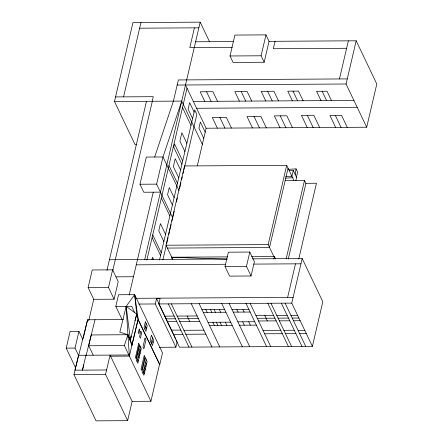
<?xml version="1.0" encoding="UTF-8"?>
<svg xmlns="http://www.w3.org/2000/svg" width="443" height="443" viewBox="0 0 443 443"><rect width="100%" height="100%" fill="white"/><g stroke="black" fill="none" stroke-linecap="round" stroke-linejoin="round"><path stroke-width="0.66" d="M132.291 341.907L131.909 345.291L127.922 334.725L126.161 306.334L134.666 294.656L162.487 352.971L159.762 364.617L137.95 319.458M295.176 174.409L296.046 168.877L288.454 169.348M295.874 180.694L297.502 171.923L296.046 168.877M131.167 336.154L130.425 339.975L131.909 345.291L138.222 319.453L134.666 294.656L118.541 294.756L115.817 306.401L122.091 319.553M136.472 144.723L135.115 144.734L114.493 101.502L132.95 22.565L200.192 22.15L209.617 41.913M123.575 96.867L140.957 22.515M75.698 368.033L66.201 348.132L70.11 331.414L78.943 331.358L82.714 339.26M88.124 287.585L92.244 269.97L112.616 269.842L118.215 281.582L114.095 299.197L93.728 299.324L88.124 287.585L108.496 287.457L114.095 299.197M78.632 355.618L75.033 348.076L78.943 331.358M127.634 420.656L105.567 374.385L110.074 355.103L132.141 401.369L127.634 420.656L96.042 420.85L73.97 374.579L78.477 355.297L128.858 354.987M83.229 338.358L87.57 319.768L123.47 319.547M88.799 320.383L93.728 299.324M85.931 355.253L82.453 370.132L83.777 364.827M93.218 355.208L88.711 345.756L91.236 334.952L127.922 334.725L130.425 339.975L129.649 339.98M106.973 270.302L146.478 101.309M108.496 287.457L112.616 269.842M152.204 101.27L153.272 96.685L115.568 96.917M112.672 270.922L152.337 101.27M160.449 192.14L143.792 192.24L139.982 184.244L146.334 157.06L162.991 156.96L179.055 190.634M129.184 295.082L153.245 192.184M172.51 217.419L156.634 184.144L162.991 156.96L181.735 101.087L114.493 101.502M194.422 27.848L189.798 47.639L232.226 47.379M144.7 259.509L200.192 22.15M146.849 260.08L187.029 88.196M110.6 356.211L129.384 356.094L137.795 320.117M151.955 259.775L152.542 257.267L153.677 259.653M159.519 260.096L194.638 109.858L196.853 114.499L184.731 166.363L184.537 165.964L286.704 165.333L293.875 180.362M137.042 361.532L140.475 346.847M144.955 329.21L146.245 323.695M172.56 258.972L166.009 245.228L184.537 165.964M162.908 259.714L166.197 245.632M166.662 243.644L168.058 237.686M168.827 234.375L169.447 231.728M169.758 230.399L171.153 224.44M171.923 221.129L172.543 218.482M172.853 217.159L174.249 211.189M176.419 201.908L177.35 197.927M179.515 188.668L180.894 182.765M181.663 179.481L182.272 176.862M183.042 173.578L183.657 170.954M183.961 169.641L184.576 167.017M159.386 347.295L175.893 347.196L155.271 303.964L156.517 298.643L160.095 298.621L158.849 303.942L179.47 347.174L312.387 346.354L322.814 301.772L302.192 258.54L252.46 258.845M143 373.388L146.212 359.65M151.29 343.192L152.58 337.677M197.362 165.671L206.117 128.221L185.501 84.99M230.006 55.979L234.895 35.069L265.977 34.875L269.051 41.326L264.166 62.242L233.079 62.435L230.006 55.979L261.088 55.79L264.166 62.242M132.141 401.369L150.925 401.258L159.491 364.617M175.893 347.196L177.139 341.869M261.088 55.79L265.977 34.875M275.075 41.288L273.337 48.736L346.631 48.281M225.022 266.514L228.372 252.178L249.819 252.05L254.398 261.652L251.048 275.989L229.601 276.122L225.022 266.514L246.469 266.381L251.048 275.989M246.469 266.381L249.819 252.05M273.863 256.525L268.176 244.602L286.704 165.333M288.066 168.179L269.532 247.449L167.365 248.074M289.163 170.705L293.288 170.45L291.926 176.275L285.724 176.308M273.885 259.028L274.455 256.591L251.624 256.73M286.172 258.817L304.496 180.445L285.22 180.561M288.232 259.133L305.952 183.319L316.457 183.252L298.732 259.066M287.64 297.38L295.481 263.84M339.46 78.954L348.37 40.839M312.387 346.354L291.771 303.123L302.192 258.54M206.117 128.221L366.699 127.23L346.077 83.998L356.178 40.789L269.051 41.326M366.699 127.23L376.799 84.02L356.178 40.789M159.762 364.617L138.222 319.453L136.737 314.137L126.161 306.334L119.848 332.172L127.922 334.725L129.384 356.094M134.666 294.656L136.737 314.137L130.425 339.975L126.161 306.334M86.092 355.541L95.023 319.719M134.954 320.649L136.737 314.137M150.925 401.258L124.345 345.534L127.922 334.725M154.662 157.01L173.407 101.142L178.363 79.95L347.268 78.909M285.585 178.147L293.177 177.676M139.628 28.186L198.863 27.82M195.601 41.78L233.588 41.548M177.172 85.039L346.077 83.998M193.342 101.43L353.918 100.439M196.609 108.275L357.185 107.284M139.982 184.244L156.634 184.144M166.009 245.228L268.176 244.602M172.399 259.399L171.363 257.228L227.409 256.879M109.443 259.725L226.899 259.005M136.261 264.825L225.465 264.272M253.828 264.1L300.958 263.806M115.988 276.842L133.476 276.737M136.001 298.311L293.122 297.347M138.764 304.064L155.271 303.964M158.849 303.942L291.771 303.123M115.817 306.401L131.676 306.301L134.694 312.631M201.98 309.646L224.612 309.502M232.066 309.685L248.933 309.579M233.239 312.143L250.101 312.038M203.282 312.381L225.913 312.237M164.674 316.158L174.154 316.097M177.145 316.08L197.129 315.959M255.971 315.593L273.619 315.488M276.781 315.466L287.191 315.405M290.924 315.377L297.596 315.338M165.959 318.849L175.439 318.788M178.429 318.772L198.414 318.65M257.256 318.284L274.904 318.179M278.066 318.157L288.476 318.096M292.208 318.068L298.881 318.03M167.244 321.54L176.724 321.48M179.708 321.463L199.699 321.341M258.54 320.976L276.188 320.87M279.35 320.848L289.755 320.787M293.493 320.76L300.166 320.721M237.858 321.823L254.725 321.723M208.027 322.316L230.653 322.177M239.48 325.228L256.347 325.123M209.567 325.55L232.198 325.411M171.347 330.146L180.827 330.09M183.928 330.306L203.913 330.179M263.026 330.389L280.679 330.279M283.869 330.317L294.274 330.251M298.194 330.611L304.862 330.572M173.357 334.354L182.837 334.299M185.822 334.277L205.812 334.155M264.648 333.795L282.302 333.684M285.464 333.662L295.869 333.601M299.606 333.579L306.274 333.535M88.711 345.756L124.345 345.534M66.201 348.132L75.033 348.076M106.591 369.988L75 370.182L87.57 319.768L88.035 320.732M73.97 374.579L105.567 374.385M171.363 257.228L227.242 259.21M347.268 127.351L341.564 115.396L329.935 115.468L335.639 127.418M331.469 100.578L327.012 91.236L316.562 91.302L321.02 100.644M335.334 115.435L341.038 127.385M322.133 91.269L326.591 100.611M319.636 127.518L313.794 115.269L301.445 115.346L307.287 127.595M303.112 100.755L298.51 91.114L287.762 91.18L292.363 100.821M307.315 115.307L313.157 127.556M293.017 91.147L297.618 100.788M292.496 127.684L286.826 115.795L274.361 115.872L280.037 127.761M278.536 100.904L273.94 91.269L261.187 91.347L265.783 100.982M280.247 115.833L285.918 127.728M267.616 91.308L272.218 100.943M304.496 180.445L305.925 183.441M293.288 170.45L296.627 177.46M266.343 127.85L260.888 116.415L247 116.498L252.449 127.933M251.702 101.07L247.133 91.496L234.84 91.568L239.408 101.148M254.033 116.459L259.482 127.889M241.169 91.529L245.732 101.109M231.434 128.06L226.34 117.389L212.275 117.473L217.363 128.149M217.496 101.281L212.928 91.707L200.186 91.784L204.749 101.358M219.861 117.428L224.955 128.105M206.543 91.745L211.112 101.32M274.455 256.591L275.579 258.945M205.192 132.169L200.369 122.052L198.929 128.215L203.752 138.332M194.128 112.057L189.637 102.654L188.114 109.177L192.6 118.58M285.098 303.162L305.72 346.393M281.366 303.189L301.982 346.415M181.735 101.087L202.357 144.318M182.499 107.571L191.005 125.408M270.955 303.25L291.577 346.481M267.793 303.272L288.415 346.498M186.841 143.222L181.851 132.762L179.908 141.079L184.897 151.539M264.798 315.543L267.362 320.92M182.677 161.03L174.514 143.925L173.75 147.198L181.912 164.303M250.145 303.377L270.762 346.609M245.987 303.405L266.603 346.636M180.589 169.951L175.212 158.677L173.363 166.612L178.739 177.881M242.941 309.618L244.115 312.071M248.711 321.756L250.334 325.162M168.966 165.472L177.471 183.302M236.95 309.651L238.124 312.11M242.698 321.795L244.32 325.201M229.12 303.51L249.741 346.736M174.116 197.65L169.265 187.483L167.565 194.759L172.416 204.932M221.771 303.555L242.393 346.786M219.374 309.535L220.675 312.271M225.349 322.211L226.894 325.444M161.346 198.054L169.852 215.885M214.135 309.568L215.436 312.304M220.044 322.244L221.589 325.472M210.486 309.591L211.787 312.326M216.367 322.266L217.906 325.5M212.878 322.288L214.423 325.516M205.884 309.618L207.191 312.354M199.14 303.693L219.761 346.924M165.544 234.314L160.438 223.61L158.749 230.853L163.855 241.551M191.304 303.743L211.926 346.969M152.73 234.906L161.235 252.737M152.093 237.642L160.599 255.478M187.14 316.02L189.704 321.402M171.319 303.865L191.935 347.096M168.329 303.881L188.951 347.113M156.517 298.643L175.666 338.784M176.253 340.019L176.84 341.254M145.597 326.452L146.583 328.523M151.932 340.434L153.106 342.893M139.894 349.339L140.697 351.022M145.586 362.313L146.5 364.224M139.307 351.836L140.11 353.52M144.966 364.977L145.874 366.882M138.88 353.68L139.678 355.364M144.363 367.546L145.276 369.451M138.271 356.277L139.074 357.961M143.925 369.429L144.833 371.339M137.585 359.212L138.388 360.895M143.421 371.572L144.335 373.482M139.191 329.088L138.354 332.649L138.903 333.8L139.739 330.234L139.191 329.088M140.846 331.259L139.595 336.602L140.387 338.269L141.638 332.92L140.846 331.259M138.709 343.463L135.436 357.468L136.012 358.675L139.285 344.665L138.709 343.463M139.672 345.163L136.239 359.854L137.845 363.216L141.278 348.53L139.672 345.163M145.354 321.834L144.064 327.349L145.941 331.281L147.231 325.76L145.354 321.834M145.027 338.098L142.951 346.996L143.875 348.934L145.952 340.036L145.027 338.098M144.185 355.657L141.068 368.991L141.721 370.37L144.839 357.03L144.185 355.657M145.298 357.745L142.092 371.478L143.909 375.293L147.12 361.56L145.298 357.745M151.406 335.213L150.116 340.728L152.464 345.651L153.754 340.135L151.406 335.213"/></g></svg>
